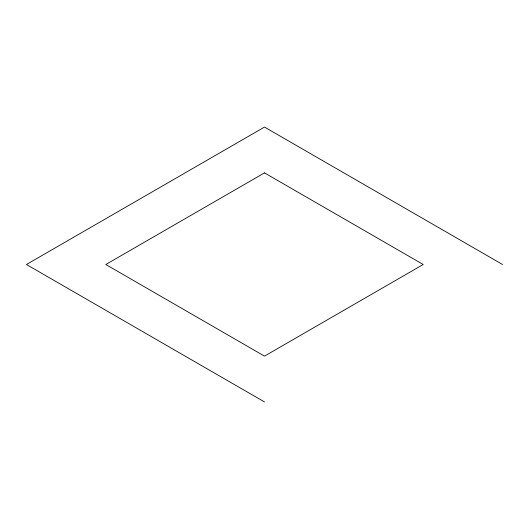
<?xml version="1.0" encoding="UTF-8"?>
<svg xmlns="http://www.w3.org/2000/svg" width="529" height="529" viewBox="0 0 529 529"><rect width="100%" height="100%" fill="white"/><g stroke="black" fill="none" stroke-linecap="round" stroke-linejoin="round"><path stroke-width="0.79" d="M502.55 264.5L264.5 127.066L26.45 264.5L264.5 401.934M264.5 172.877L105.8 264.5L264.5 356.123L423.2 264.5L264.5 172.877"/></g></svg>
